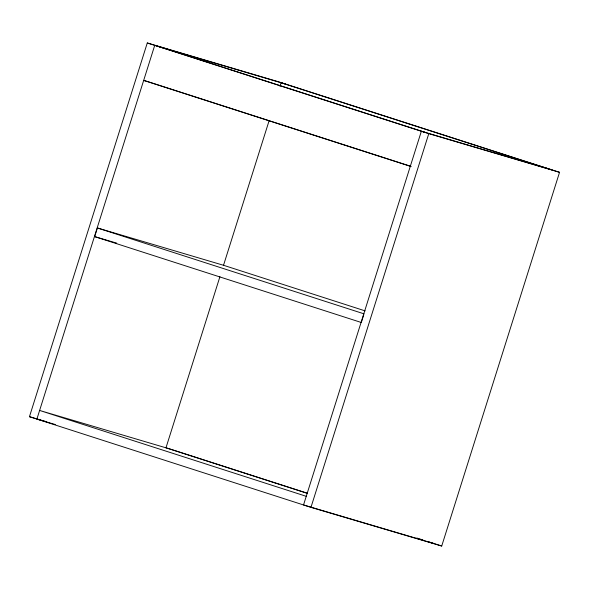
<?xml version="1.0" encoding="UTF-8"?>
<svg xmlns="http://www.w3.org/2000/svg" width="589" height="589" viewBox="0 0 589 589"><rect width="100%" height="100%" fill="white"/><g stroke="black" fill="none" stroke-linecap="round" stroke-linejoin="round"><path stroke-width="0.88" d="M29.45 416.688L147.279 42.968L278.037 81.643L559.55 172.312L441.721 546.032L310.963 507.357L29.45 416.688L46.126 421.621M361.315 322.492L94.682 236.616L97.406 227.972L223.525 265.278L365.143 310.889M219.925 276.69L165.973 447.817L307.591 493.427M223.525 265.278L269.18 120.48M279.974 86.252L281.078 82.74L547.711 168.616M361.587 321.623L363.766 314.71M310.963 507.357L428.792 133.637L559.55 172.312M285.474 84.043L154.723 45.368L36.893 419.081L55.322 424.536M552.107 169.919L421.356 131.244L303.526 504.957L434.277 543.632M147.191 81.444L143.679 80.406L410.312 166.275M94.682 236.616L116.732 243.139M159.118 46.671L425.751 132.54M147.279 42.968L428.792 133.637M148.075 81.702L411.21 166.451M97.406 227.972L364.039 313.849M306.744 493.037L170.368 449.12L39.618 410.445L306.251 496.313M416.791 538L422.909 539.973M428.159 541.659L441.721 546.032"/></g></svg>
